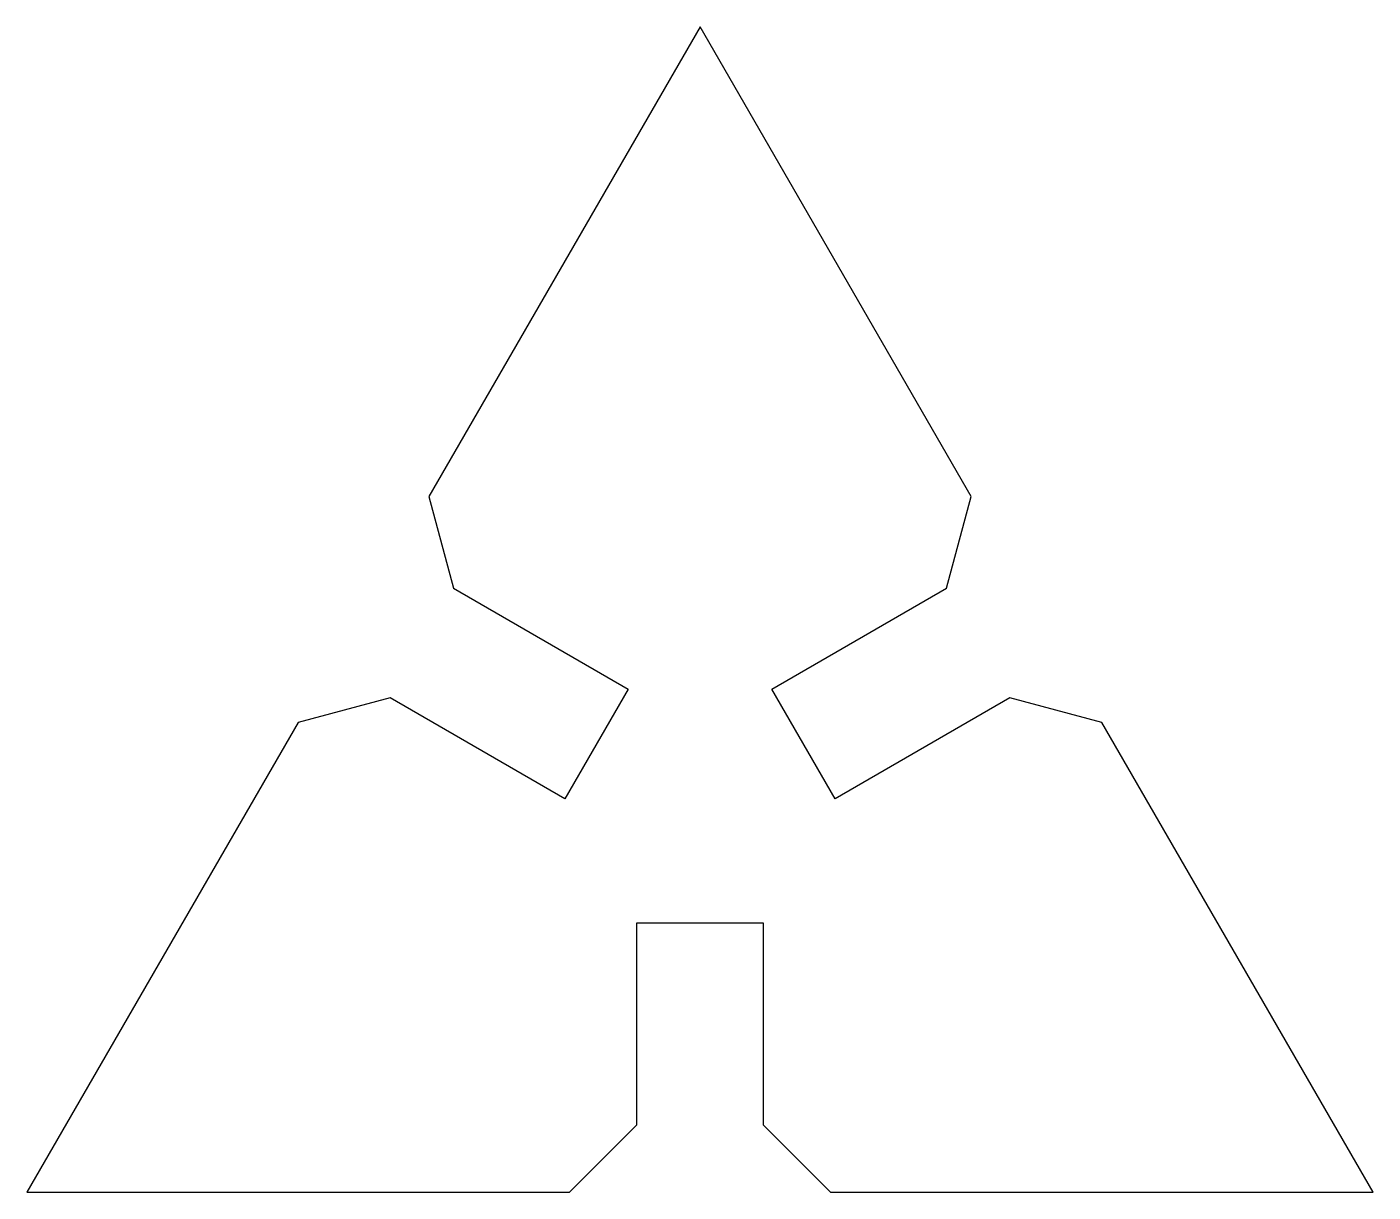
# Model space of a CAD drawing. Header units: millimetres. Extents: x -12.7 to 12.7, y -7.3 to 14.7.
import ezdxf

# ---------------------------------------------------------------- set-up
doc = ezdxf.new("R2010")
doc.units = ezdxf.units.MM
doc.layers.get('0').update_dxf_attribs({"linetype": 'CONTINUOUS'})

msp = doc.modelspace()

# ---------------------------------------------------------------- linework, layer by layer
for p, q in [((0, 14.665), (-5.118, 5.801)), ((5.118, 5.801), (0, 14.665)), ((-5.118, 5.801), (-4.653, 4.066)), ((4.653, 4.066), (5.118, 5.801)), ((-4.653, 4.066), (-1.353, 2.161)), ((1.353, 2.161), (4.653, 4.066)), ((-1.353, 2.161), (-2.548, 0.092)), ((2.548, 0.092), (1.353, 2.161)), ((-5.847, 1.997), (-7.582, 1.532)), ((-2.548, 0.092), (-5.847, 1.997)), ((5.847, 1.997), (2.548, 0.092)), ((7.582, 1.532), (5.847, 1.997)), ((-7.582, 1.532), (-12.7, -7.332)), ((12.7, -7.332), (7.582, 1.532)), ((-1.195, -6.062), (-1.195, -2.252)), ((-1.195, -2.252), (1.195, -2.252)), ((1.195, -2.252), (1.195, -6.062)), ((-2.465, -7.332), (-1.195, -6.062)), ((1.195, -6.062), (2.465, -7.332)), ((-12.7, -7.332), (-2.465, -7.332)), ((2.465, -7.332), (12.7, -7.332))]:
    msp.add_line(p, q)

doc.saveas('drawing.dxf')
